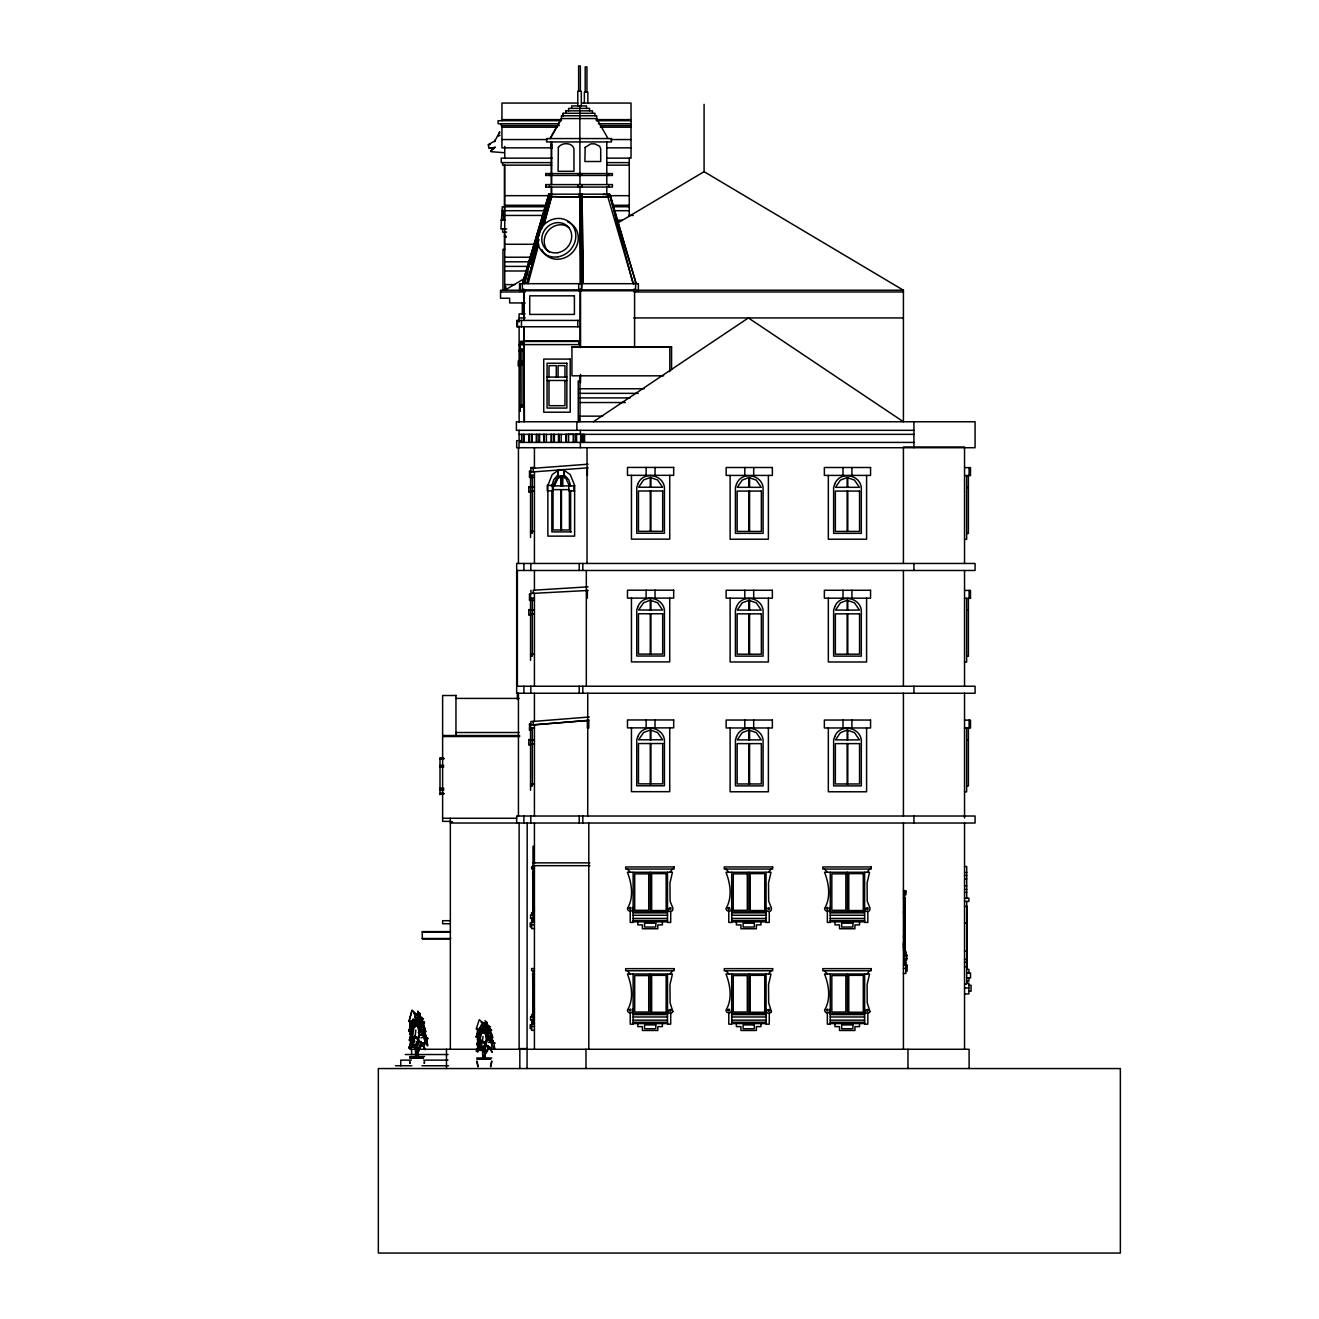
<?xml version="1.0" encoding="UTF-8"?>
<svg xmlns="http://www.w3.org/2000/svg" width="1319" height="1319" viewBox="0 0 1319 1319"><rect width="100%" height="100%" fill="white"/><g stroke="black" fill="none" stroke-linecap="round" stroke-linejoin="round"><path stroke-width="1.5" d="M499.555 131.636L499.538 133.549M520.148 361.06L520.115 356.46M551.391 148.833L551.474 143.755L551.556 148.833M670.728 911.495L670.695 922.443L667.513 922.443L667.513 872.271M670.728 1013.223L670.695 1024.171L667.513 1024.171L667.513 973.999M769.29 911.495L769.257 922.443L766.075 922.443L766.075 872.271M769.29 1013.223L769.257 1024.171L766.075 1024.171L766.075 973.999M867.853 911.495L867.82 922.443L864.637 922.443L864.637 872.271M867.853 1013.223L867.82 1024.171L864.637 1024.171L864.637 973.999M520.164 358.587L520.131 352.865M520.164 357.812L520.214 345.413L519.158 345.413M520.181 355.949L520.247 351.283L520.313 355.949M520.181 352.486L520.214 350.079M480.66 1035.217L480.479 1031.376M415.897 1048.539C417.909 1048.77 414.298 1047.946 416.013 1044.681M482.721 1048.589C484.716 1052.1 483.249 1052.43 483.216 1048.143M420.052 1033.09L420.662 1023.725M415.534 1055.299L415.238 1044.846L416.969 1046.692L416.969 1057.146M424.57 1034.376L424.471 1035.745L425.707 1035.217M424.57 1033.898L424.471 1035.25L425.707 1034.723M633.071 908.362L633.136 911.874L667.348 911.874L667.661 909.813A2.869 2.869 0 0 0 672.608 910.357L672.904 908.131L670.101 901.174L669.97 882.955L672.443 872.271L627.415 872.271C631.85 883.516 633.928 897.678 627.465 908.362A2.803 2.803 0 0 0 629.542 911.083L630.268 911.182A2.803 2.803 0 0 0 633.071 908.362L633.153 907.225M633.136 1008.903L633.136 1013.602L667.348 1013.602L667.661 1011.525A2.869 2.869 0 0 0 672.608 1012.085L672.855 1011.624M731.633 908.362L731.699 911.874L765.91 911.874L766.224 909.813A2.869 2.869 0 0 0 771.17 910.357L771.467 908.131L768.664 901.174L768.532 882.955L771.005 872.271L725.978 872.271C730.413 883.516 732.49 897.678 726.027 908.362A2.803 2.803 0 0 0 728.104 911.083L728.83 911.182A2.803 2.803 0 0 0 731.633 908.362L731.715 907.225M731.699 1008.903L731.699 1013.602L765.91 1013.602L766.224 1011.525A2.869 2.869 0 0 0 771.17 1012.085L771.417 1011.624M830.195 908.362L830.261 911.874L864.473 911.874L864.786 909.813A2.869 2.869 0 0 0 869.732 910.357L870.029 908.131L867.226 901.174L867.094 882.955L869.567 872.271L824.54 872.271C828.975 883.516 831.052 897.678 824.589 908.362A2.803 2.803 0 0 0 826.667 911.083L827.392 911.182A2.803 2.803 0 0 0 830.195 908.362L830.278 907.225M830.261 1008.903L830.261 1013.602L864.473 1013.602L864.786 1011.525A2.869 2.869 0 0 0 869.732 1012.085L869.979 1011.624M487.272 1038.251L487.865 1030.799M482.738 1056.931L482.441 1048.275L484.568 1049.759L484.172 1058.448M491.575 1061.267L490.52 1066.609M491.905 1061.284L490.833 1066.692M491.773 1039.619L491.674 1040.74L492.91 1040.312M414.397 1039.471L414.76 1035.514M422.822 1034.624L423.185 1030.667L418.238 1032.381M481.6 1043.84L481.963 1040.559M490.025 1039.817L490.388 1036.536L487.09 1037.492M424.124 1063.163L424.273 1061.844M424.454 1063.213L424.603 1061.877M415.864 1030.073L415.007 1037.394L424.52 1045.077L425.592 1035.943L419.244 1030.815M411.281 1035.201L412.138 1027.963M424.52 1044.434L424.949 1040.839M483.018 1036.437L482.21 1042.109L491.723 1048.473L492.795 1040.905L486.447 1036.668M506.71 228.929L500.89 228.929L502.292 206.753L545.571 206.753M409.681 1027.996L410.836 1020.791M409.681 1027.616L410.671 1021.549M410.044 1034.788L412.385 1020.246L415.271 1019.636L412.946 1034.178M410.044 1034.294L411.215 1027.138M484.963 1048.984L484.32 1051.21M417.744 1042.472L416.656 1047.105L417.694 1047.022L416.656 1047.105M672.871 1011.541L670.101 1002.902L669.97 984.683L672.443 973.999L627.415 973.999C631.85 985.227 633.928 999.39 627.465 1010.09A2.803 2.803 0 0 0 629.542 1012.794L630.268 1012.893A2.803 2.803 0 0 0 633.071 1010.09M771.434 1011.541L768.664 1002.902L768.532 984.683L771.005 973.999L725.978 973.999C730.413 985.227 732.49 999.39 726.027 1010.09A2.803 2.803 0 0 0 728.104 1012.794L728.83 1012.893A2.803 2.803 0 0 0 731.633 1010.09M869.996 1011.541L867.226 1002.902L867.094 984.683L869.567 973.999L824.54 973.999C828.975 985.227 831.052 999.39 824.589 1010.09A2.803 2.803 0 0 0 826.667 1012.794L827.392 1012.893A2.803 2.803 0 0 0 830.195 1010.09M418.898 1039.125L417.266 1047.715M418.304 1022.868L417.975 1024.533L419.211 1023.89M417.414 1045.209L418.008 1042.026M476.901 1034.343L478.039 1028.375M418.139 1044.697L418.585 1042.373M479.193 1029.925L477.247 1039.949L480.149 1039.454L482.49 1027.419L479.588 1027.913M483.133 1056.981L483.958 1054.903M486.101 1043.543L484.469 1050.649L486.629 1040.378L484.617 1048.589M485.507 1030.09L485.194 1031.474L486.414 1030.947M551.969 485.359L553.766 479.72L557.921 474.824M485.343 1048.16L485.788 1046.231M422.162 1017.823L421.767 1019.472L423.399 1018.845M410.967 1041.087L412.6 1034.294M422.162 1017.609L421.767 1019.241L423.399 1018.614M667.513 907.488L667.348 911.874M667.513 1009.216L667.348 1013.602M766.075 907.488L765.91 911.874M766.075 1009.216L765.91 1013.602M864.637 907.488L864.473 911.874M864.637 1009.216L864.473 1013.602M530.485 263.784L548.918 194.173L547.682 196.152L550.666 196.383L547.682 196.152L550.666 196.383L542.093 227.956M538.746 244.312L528.111 283.684L527.221 282.893L538.564 239.514M541.153 229.654L550.435 194.173L582.058 194.173L583.08 282.893L582.157 283.684M541.07 223.999L542.637 218.031M543.692 214.057L545.258 208.089M546.297 204.115L548.918 194.173L522.654 282.893L548.918 194.173M413.111 1042.719L414.677 1036.816M412.286 1035.366L410.291 1042.785L419.97 1049.034L421.47 1043.461L420.349 1046.775M418.947 1029.018L421.437 1019.719L412.023 1010.354L409.022 1021.219M551.326 187.067L551.326 194.651L550.435 194.173L523.808 282.893L527.221 282.893L538.91 239.728M544.055 224.626L551.49 197.059L550.435 194.173L544.961 214.783M554.425 485.887L557.805 478.632L561.482 476.175M419.97 1048.341L421.47 1042.851L420.349 1046.115M499.555 132.263L494.46 141.644L495.35 139.666M527.221 282.893L538.251 243.883M543.774 224.362L551.49 197.059M489.365 1025.918L488.986 1027.287L490.602 1026.759M415.304 1026.66L415.403 1019.01L415.501 1024.929M541.103 229.358L543.923 219.663M545.044 215.788L547.863 206.094M548.984 202.203L550.666 196.383L523.808 282.893L524.698 283.684M412.352 1037.525L409.566 1047.121L416.046 1047.517M478.17 1045.176L479.704 1039.9M525.292 281.705L528.177 271.862M530.502 263.998L543.807 218.707M410.687 1042.669L409.566 1046.445L416.046 1046.841L414.479 1046M420.58 1027.517L420.497 1029.348M409.83 1040.625L412.056 1033.552M420.233 1044.813L421.272 1041.532M581.498 225.252L581.168 197.059L607.927 197.059L608.85 196.564L607.713 194.173L580.838 194.173L579.931 197.059L580.096 283.684L583.08 282.893L582.058 194.173M482.177 1040.658L480.314 1046.528L483.529 1046.791M412.056 1033.09L409.83 1040.064L412.188 1035.234M419.03 1047.814L416.639 1053.518L417.562 1054.293L419.772 1048.407M411.825 1032.81L409.319 1040.493L413.21 1040.097L414.463 1036.256M479.506 1040.427L477.494 1046.577L487.173 1051.754L488.673 1047.138L487.552 1049.875M486.249 1034.871L488.64 1027.485L479.226 1019.735L476.225 1028.968L480.94 1032.843M409.319 1039.916L411.198 1034.244M416.227 1047.22L411.808 1045.406L416.227 1047.22L414.628 1045.571L411.808 1045.406L414.644 1046.016M413.193 1018.779L408.791 1031.524L409.517 1029.496M482.507 1033.222L482.606 1026.907L482.721 1032.414M410.77 1025.506L408.791 1031.095L409.517 1029.1M479.555 1042.224L476.769 1050.155L483.249 1050.485M487.783 1033.931L487.7 1035.448M420.101 1046.379L421.289 1043.164M419.195 1048.094L416.919 1053.963M417.282 1053.865L419.491 1047.978M420.101 1045.72L421.289 1042.554M477.033 1044.78L479.621 1037.954M486.233 1050.732L484.122 1055.827L486.975 1051.227M479.028 1038.317L476.522 1044.664L480.413 1044.351L482.276 1039.57M410.786 1029.776L412.286 1026.182M414.941 1036.981L412.039 1043.939L415.518 1045.604L419.854 1035.168M481.847 1049.248L479.011 1048.737L483.43 1050.237L479.011 1048.737L483.545 1049.479L481.682 1049.232M478.187 1032.068L475.994 1037.245L481.122 1025.044M487.305 1049.545L488.492 1046.89M416.936 1016.784L416.194 1018.449L417.233 1017.806M486.414 1050.963L484.122 1055.827M484.485 1055.728L486.711 1050.864M550.369 196.646L579.931 197.059L581.019 282.893L580.838 194.173M481.699 1031.722L483.941 1027.171L480.99 1030.09L477.989 1036.157L480.94 1033.222M481.847 1042.356L479.242 1047.533L482.721 1048.902L487.057 1040.279M410.671 1044.73L408.89 1048.11L410.456 1049.462L414.924 1040.988M410.819 1031.161L412.435 1028.128M415.881 1020.56L417.562 1017.411L421.14 1028.672M410.671 1044.087L408.89 1047.434L410.456 1048.77M635.923 282.893L609.493 194.173L607.927 197.059L633.219 283.684L635.923 282.893L610.615 196.564L609.493 194.173L606.789 194.651L606.789 187.067M481.814 1027.715L484.139 1025.061M550.32 138.561L561.548 118.562L561.383 115.759L596.699 115.759L596.699 118.562L608.01 138.561M550.007 138.561L561.383 118.562L596.699 118.562M421.849 1033.535L421.074 1034.887L422.608 1034.36M478.781 1046.775L476.093 1050.979L477.676 1052.1L482.127 1045.077M482.738 1028.705L484.765 1025.572L488.343 1034.887M486.216 1041.087L489.052 1038.91M416.293 1053.139L416.969 1052.216M483.859 1050.155L484.469 1050.649M669.97 872.271L672.443 869.056M669.97 973.999L672.443 970.768M768.532 872.271L771.005 869.056M768.532 973.999L771.005 970.768M867.094 872.271L869.567 869.056M867.094 973.999L869.567 970.768M495.136 147.2L490.701 150.844L491.047 151.701L504.006 152.691M483.397 1026.429L484.452 1025.902M410.308 1037.459L412.319 1035.036M416.82 1048.193L416.144 1048.704L415.518 1045.225M416.738 1019.34L413.787 1022.868L410.786 1030.188L413.737 1026.66M410.308 1036.932L412.319 1034.558M477.511 1042.158L480.198 1039.487M495.35 140.655L488.129 144.76L489.234 148.338L495.169 147.349L490.701 150.844M415.93 1055.365L417.15 1055.546M593.352 421.767L748.384 317.928L903.416 421.767L903.416 290.229L704.082 171.668L704.082 104.333M483.348 1051.474L483.1 1051.325M524.154 278.688L504.748 290.229L504.748 165.139M617.638 223.076L704.082 171.668M650.267 477.462L657.604 479.984L662.567 487.239L638.61 487.239L643.573 479.984L650.267 477.462L650.267 487.239M748.928 477.56L756.265 480.083L761.228 487.321L737.272 487.321L742.234 480.083L748.928 477.56L748.928 487.321M847.144 477.56L854.481 480.083L859.444 487.321L835.488 487.321L840.45 480.083L847.144 477.56L847.144 487.321M650.267 600.227L657.604 602.75L662.567 610.005L638.61 610.005L643.573 602.75L650.267 600.227L650.267 610.005M748.928 600.326L756.265 602.832L761.228 610.087L737.272 610.087L742.234 602.832L748.928 600.326L748.928 610.087M847.144 600.326L854.481 602.832L859.444 610.087L835.488 610.087L840.45 602.832L847.144 600.326L847.144 610.087M650.267 730.017L657.604 732.523L662.567 739.778L638.61 739.778L643.573 732.523L650.267 730.017L650.267 739.778M748.928 730.099L756.265 732.622L761.228 739.877L737.272 739.877L742.234 732.622L748.928 730.099L748.928 739.877M847.144 730.099L854.481 732.622L859.444 739.877L835.488 739.877L840.45 732.622L847.144 730.099L847.144 739.877M558.382 470.191L552.249 474.543L547.863 485.359L547.863 536.124L574.622 536.124L574.622 485.359L570.237 474.543L563.955 470.24M603.36 194.651L604.283 194.173M552.529 194.651L551.639 194.173L550.6 196.564L579.931 197.059L580.888 194.173M498.467 136.055L499.95 135.296M605.718 194.651L606.724 194.173M414.727 1026.907L416.524 1026.1M416.392 1014.69L419.706 1013.289L420.777 1018.73M414.727 1015.201L419.706 1013.14L420.777 1018.499M481.93 1033.436L483.727 1032.777M417.958 1027.386L421.19 1026.198M481.93 1023.907L486.909 1022.159L487.865 1026.166M486.546 1032.052L490.437 1030.881M489.811 1039.603L488.277 1040.048M420.926 1037.872L424.916 1036.866M414.611 1022.077L419.92 1020.857M488.129 1042.505L492.119 1041.68L489.052 1040.015M481.814 1029.43L487.123 1028.441L483.743 1024.352M415.485 1036.816L416.623 1036.602M416.177 1043.181L420.876 1042.373M489.234 148.338L490.981 148.256M482.688 1041.631L483.826 1041.466M483.381 1046.89L488.079 1046.231M588.076 720.372L533.222 724.972L533.222 721.46L589.28 716.992M534.426 693.25L534.426 721.46L530.914 721.46L530.914 724.972L587.252 720.553M588.076 464.206L533.222 468.311L533.222 471.905L588.076 467.8M416.54 1049.133L417.529 1049.314M588.076 586.84L533.222 590.252L533.222 593.369L588.076 590.467M483.743 1051.837L484.732 1051.985L484.304 1049.429M577.755 103.063L501.945 103.063L501.945 120.705M581.844 103.063L631.026 103.063L631.026 158.132L606.806 158.132M565.752 110.845L565.752 113.302L565.67 110.845L592.462 110.845L592.462 113.302M501.945 119.617L561.35 119.617M596.188 119.617L631.026 119.617M561.482 120.705L498.087 120.705L498.087 123.755L559.437 123.755M596.188 120.705L631.026 120.705M598.298 123.755L631.026 123.755M559.305 125.602L501.236 125.602L501.236 123.755M600.293 125.602L631.026 125.602M501.945 127.201L557.261 127.201M600.293 127.201L631.026 127.201M501.945 139.55L547.022 139.55M610.532 139.55L631.026 139.55M551.589 147.843L501.945 147.843L501.945 125.602M606.575 147.843L631.026 147.843M552.034 158.132L501.236 158.132L501.236 162.616L551.655 162.616M606.806 162.616L629.262 162.616M551.688 165.139L502.638 165.139L502.638 162.616M606.806 165.139L629.262 165.139M504.748 195.674L549.66 195.674M608.85 195.674L629.262 195.674M608.85 196.564L581.168 197.059L581.811 225.664M504.748 205.269L545.571 205.269M612.939 205.269L629.262 205.269M612.873 206.753L629.262 206.753M502.292 210.694L544.862 210.694M614.852 210.694L629.262 210.694M504.748 215.442L543.197 215.442M628.784 215.442L633.186 215.442M500.89 220.207L504.996 220.207M616.055 220.207L622.222 220.207M506.71 232.128L502.638 232.128L502.638 228.929M504.402 236.348L506.15 236.348M504.748 237.338L506.15 237.338M504.748 244.279L535.102 244.279M504.748 249.357L502.984 249.357L502.984 290.229M504.748 257.221L531.046 257.221M504.748 261.805L529.133 261.805M504.748 266.389L529.034 266.389M504.748 270.989L527.006 270.989M504.748 284.607L514.905 284.607M581.547 288.943L581.877 283.684M525.209 290.229L500.544 290.229L500.544 298.226L509.662 298.226L509.662 302.941L525.242 302.941M634.142 290.229L903.416 290.229M500.544 291.977L525.209 291.977M634.142 291.977L903.416 291.977M525.176 313.889L519.125 313.889L519.125 322.034M519.125 317.928L525.275 317.928M633.747 317.928L903.416 317.928M580.113 320.418L516.768 320.418L516.768 326.782L580.113 326.782M580.541 340.764L524.22 340.764L524.22 326.518M580.113 341.456L520.263 341.456L520.263 344.605L580.113 344.605M519.158 344.869L520.28 344.869L520.115 411.314L520.378 405.147M571.951 346.979L671.569 346.979M520.247 349.156L524.072 349.156M519.158 350.079L520.28 350.013L520.329 358.587M520.197 350.673L522.044 350.673L521.994 349.156L521.912 407.076M519.158 351.283L524.105 351.283L524.022 361.06L518.351 361.06L518.351 366.039L520.378 366.039L520.378 360.549L518.581 360.549L518.581 366.039M520.164 364.819L524.187 364.819L524.022 405.147L520.164 405.147M663.688 375.816L571.951 375.816L571.951 346.864L671.569 346.864L671.569 369.633M547.072 377.053L566.857 377.053M547.072 380.482L566.857 380.482M580.014 380.894L578.266 380.894L578.266 421.767M580.014 388.759L644.15 388.759M580.014 393.342L638.149 393.342M580.014 397.926L630.119 397.909M580.014 402.559L625.354 402.526M520.148 407.076L522.093 407.076M580.014 416.144L602.635 416.144M524.434 420.827L523.775 326.782M913.935 430.324L516.388 430.324L516.388 421.767L975.071 421.767L975.071 447.718L516.669 447.718L516.669 440.694L520.791 440.694M567.731 434.347L573.254 434.264L573.254 442.327M575.133 434.347L580.657 434.248L580.657 442.31M519.01 434.347L913.935 434.347M913.935 442.409L519.01 442.409L519.01 447.718M534.426 467.487L530.914 467.487L530.914 471.905L534.426 471.905L534.426 563.46M964.535 467.618L970.504 467.618L970.504 475.549L964.535 475.549M530.914 468.311L534.426 468.311L534.426 447.718M529.513 471.575L530.551 471.608M563.955 474.889L568.72 479.72L570.649 485.887M530.551 475.335L534.426 475.335M529.513 476.258L530.551 476.192M530.551 476.851L532.315 476.851M534.426 477.478L529.513 477.478L529.513 471.048L530.551 471.048L530.551 537.492M551.243 485.887L552.447 485.887M574.622 485.887L553.106 485.887L556.486 478.632L561.02 476.11L561.02 485.887M530.551 486.727L528.804 486.727L528.804 492.218L530.551 492.218M528.804 487.239L534.426 487.239M966.646 487.453L968.393 487.453M553.024 489.629L569.379 489.629L569.462 529.974L553.024 529.974L553.024 485.359L547.27 485.359L547.27 490.849L553.024 490.849M574.622 490.849L568.786 490.849L568.786 485.887M530.551 490.998L534.426 490.998M530.551 531.343L534.426 531.343M571.242 531.903L551.853 531.903L551.853 490.849M530.551 533.272L532.315 533.272L532.315 475.335M966.646 533.47L968.393 533.47L968.393 475.549M964.535 539.339L966.646 539.339L966.646 475.549M516.669 570.484L975.071 570.484L975.071 563.46L516.669 563.46L516.669 693.25L975.071 693.25L975.071 686.226L516.669 686.226M964.535 590.417L970.504 590.417L970.504 598.331L964.535 598.331M529.513 594.523L530.551 594.506M530.551 598.265L534.426 598.265M530.551 599.782L532.315 599.782M534.426 600.392L529.513 600.392L529.513 593.979L530.551 593.979L530.551 660.423M530.551 609.658L528.804 609.658L528.804 615.149L530.551 615.149M528.804 610.169L534.426 610.169M966.646 610.235L968.393 610.235M530.551 613.929L534.426 613.929M530.551 654.257L534.426 654.257M530.551 656.186L532.315 656.186L532.315 598.265M966.646 656.252L968.393 656.252L968.393 598.331M964.535 662.138L966.646 662.138L966.646 598.331M455.962 695.509L442.623 695.509L442.623 821.358L450.488 821.358M455.962 698.41L519.059 698.41M964.535 720.125L970.504 720.125L970.504 728.039L964.535 728.039M529.513 724.378L530.551 724.395M530.551 728.137L534.426 728.137M529.513 728.995L530.551 729.061M530.551 729.654L532.315 729.654M530.551 730.264L529.513 730.264L529.513 723.851L530.551 723.851L530.551 790.295M455.962 732.507L519.059 732.507M442.623 735.524L519.637 735.524M442.623 736.53L519.702 736.53M530.551 739.53L528.804 739.53L528.804 745.021L530.551 745.021M528.804 740.041L534.426 740.041M966.646 739.943L968.393 739.943M530.551 743.801L534.426 743.801M440.002 758.211L443.728 758.211M440.002 758.441L443.728 758.441M440.002 758.573L443.728 758.672M440.002 758.804L443.728 759.002M440.002 765.399L443.728 765.399M440.002 767.015L443.728 767.015M530.551 784.129L534.426 784.129M966.646 785.959L968.393 785.959L968.393 728.039M530.551 786.058L532.315 786.058L532.315 728.137M440.002 788.251L443.728 788.251M440.002 789.092L443.728 789.092M440.002 790.295L443.728 790.295M964.535 791.845L966.646 791.845L966.646 728.039M440.002 793.824L443.728 793.956M440.002 794.005L443.728 794.005M442.623 818.275L516.669 818.275M450.34 821.786L452.45 821.786M450.34 823.023L975.071 823.023L975.071 816.016L516.669 816.016L516.669 823.023M534.426 846.353L533.008 846.353L533.008 866.88L534.426 866.88L531.606 866.748L531.606 868.858L534.426 868.858M533.008 862.857L589.84 862.857M533.008 865.676L589.84 865.676M964.535 866.517L966.712 866.517L966.712 898.321M534.426 872.073L532.662 872.073L533.008 911.676M965.623 872.486L966.712 872.486M965.623 875.437L966.712 875.437M965.623 879.031L966.712 879.031M532.662 882.774L534.426 882.774M965.623 885.791L966.712 885.791M965.623 889.385L966.712 889.385M903.416 890.622L905.889 890.622L905.889 894.678L903.416 894.678M903.416 891.891L905.889 891.891M965.623 892.353L966.712 892.353M903.416 897.662L904.949 897.662L904.949 951.213M964.535 898.321L968.888 898.124L968.888 901.388L964.535 901.388M903.416 898.931L904.949 898.931M532.662 900.976L534.426 900.976M532.662 906.631L534.426 906.631M964.535 906.384L967.256 906.384L966.712 967.767M532.662 907.291L534.426 907.456M532.662 911.297L534.426 911.297M903.416 911.775L904.949 911.775M533.008 912.699L531.606 912.699L531.606 915.056M633.136 912.88L667.513 912.88M731.699 912.88L766.075 912.88M830.261 912.88L864.637 912.88M903.416 913.028L904.949 913.028M533.008 915.056L530.551 915.056L530.551 918.238L533.008 918.238M633.136 915.254L667.513 915.254M731.699 915.254L766.075 915.254M830.261 915.254L864.637 915.254M633.136 918.436L667.513 918.436M731.699 918.436L766.075 918.436M830.261 918.436L864.637 918.436M533.008 920.332L531.606 920.332L531.606 918.238M633.136 920.53L667.513 920.53M731.699 920.53L766.075 920.53M830.261 920.53L864.637 920.53M450.34 920.695L442.623 920.695L442.623 923.729L450.34 923.729M534.426 921.651L531.606 921.651L531.606 928.576L534.426 928.576M633.136 921.833L667.513 921.833M731.699 921.833L766.075 921.833M830.261 921.833L864.637 921.833M534.426 922.261L533.008 922.261L533.008 868.858M531.606 922.987L530.205 922.987L530.205 926.845L531.606 926.845M964.535 922.937L967.256 922.937M531.606 924.718L534.426 924.718M450.438 931.61L422.278 931.61L422.278 938.93L450.438 938.93M422.278 932.022L450.438 932.022M903.416 935.814L904.949 935.814M903.416 937.084L904.949 937.084M422.278 938.501L450.702 938.501M903.416 942.854L904.949 942.854M903.416 943.266L904.949 943.266M903.416 944.124L904.949 944.14M903.416 944.536L904.949 944.355M903.416 945.311L904.949 945.311L903.416 945.624M903.416 946.58L904.949 946.58M903.416 947.223L904.949 947.223M903.416 947.372L904.949 947.372M903.416 948.641L904.949 948.493M903.416 950.274L904.949 950.274M904.653 951.213L905.889 951.263L905.889 955.665M964.535 951.18L967.256 951.18M904.653 952.532L905.889 952.532M905.889 954.395L906.812 954.395L906.812 959.853L904.653 959.853M904.653 955.665L906.812 955.665M906.812 958.583L905.889 958.583L905.889 962.623L904.653 962.623M964.535 959.441L967.256 959.441M964.535 962.326L967.256 962.326M904.653 963.084L905.889 963.084L905.889 973.488L903.416 973.488M904.653 964.354L905.889 964.354M905.889 964.849L907.109 964.849L907.109 971.213L905.889 971.213M903.416 965.162L904.653 965.162L904.653 893.408M905.889 966.118L907.109 966.118M964.535 966.662L967.256 966.662M903.416 968.41L905.889 968.41M534.426 968.525L531.606 968.525L531.606 970.619L534.426 970.619M966.712 969.333L968.888 969.333L968.888 973.01M966.712 973.01L970.52 973.01L970.52 977.923L966.712 977.923M534.426 973.851L532.662 973.851L533.008 1013.454M966.712 981.171L968.888 981.171L968.888 977.923M966.712 983.199L968.888 983.199L968.888 993.932L964.535 993.932M964.535 984.155L966.712 984.155L966.712 901.388M532.662 984.535L534.426 984.535M968.888 985.277L971.064 985.277L971.064 991.261L968.888 991.261M964.535 987.964L968.888 987.964M532.662 1002.753L534.426 1002.753M532.662 1008.392L534.426 1008.392M532.662 1009.216L534.426 1009.216M532.662 1011.508L534.426 1011.393M532.662 1013.074L534.426 1013.074M533.008 1014.459L531.606 1014.459L531.606 1016.834M633.136 1014.608L667.513 1014.608M731.699 1014.608L766.075 1014.608M830.261 1014.608L864.637 1014.608M533.008 1016.834L530.551 1016.834L530.551 1019.999L533.008 1019.999M633.136 1016.982L667.513 1016.982M731.699 1016.982L766.075 1016.982M830.261 1016.982L864.637 1016.982M633.136 1020.148L667.513 1020.148M731.699 1020.148L766.075 1020.148M830.261 1020.148L864.637 1020.148M533.008 1022.093L531.606 1022.093L531.606 1019.999M633.136 1022.241L667.513 1022.241M731.699 1022.241L766.075 1022.241M830.261 1022.241L864.637 1022.241M534.426 1023.412L531.606 1023.412L531.606 1030.337L534.426 1030.337M633.136 1023.56L667.513 1023.56M731.699 1023.56L766.075 1023.56M830.261 1023.56L864.637 1023.56M534.426 1024.022L533.008 1024.022L533.008 970.619M531.606 1024.748L530.205 1024.748L530.205 1028.606L531.606 1028.606M531.606 1026.479L534.426 1026.479M527.188 1048.589L519.125 1048.589L519.125 823.023M415.666 1049.264L411.61 1049.264L411.61 1054.524M419.706 1049.264L478.962 1049.264M487.123 1049.264L969.102 1049.264L969.102 1068.555M405.296 1054.524L448.081 1054.524M409.681 1056.568L424.586 1056.568M409.929 1057.756L423.383 1057.756M476.884 1057.97L491.789 1057.97M409.912 1058.102L423.399 1058.102M477.132 1058.959L490.586 1058.959M477.115 1059.239L490.602 1059.239M411.396 1060.13L400.729 1060.13L400.729 1065.752M423.597 1060.13L447.998 1060.13M395.469 1065.752L411.792 1065.752M421.981 1065.752L448.509 1065.752M480.693 1033.255L479.522 1030.221M413.276 1024.418L413.49 1026.693L412.319 1023.016M481.204 1022.538L487.288 1022.917M414.001 1013.586L420.085 1014.031M414.001 1013.734L420.085 1014.179M563.642 476.175L562.784 476.11L562.784 485.887M484.007 1045.835L487.882 1046.28M416.804 1041.895L420.679 1042.439M548.622 194.173L551.622 194.651L551.622 187.067M420.745 1026.99L424.19 1027.781L425.196 1035.728M481.88 1030.584L484.7 1031.26M492.168 1042.389L495.12 1043.197L488.096 1039.867M413.276 1023.049L417.496 1024.269M424.965 1037.196L427.917 1038.168M424.965 1037.723L427.917 1038.712L420.893 1034.673M417.117 1048.391L416.738 1048.341M422.707 1043.049L424.685 1043.857L418.502 1041.235M550.633 194.173L551.622 194.651M483.496 1026.215L491.707 1030.287L490.948 1029.282M421.223 1020.873L424.504 1022.802L423.745 1021.615M416.293 1018.186L424.504 1023.115L423.745 1021.895M482.127 1030.403L487.156 1034.508L480.594 1029.381M565.571 477.066L567.318 478.632M486.958 1033.09L493.982 1042.818L494.757 1049.166L491.064 1043.115M417.398 1015.515L412.023 1010.255L409.022 1021.5L413.061 1025.523M419.755 1026.495L426.762 1038.234L427.554 1045.934L423.861 1038.614M824.54 869.056L827.392 872.271M824.54 970.768L827.392 973.999M725.978 869.056L728.83 872.271M725.978 970.768L728.83 973.999M627.415 869.056L630.268 872.271M627.415 970.768L630.268 973.999M488.162 1046.165L492.251 1052.315L489.679 1047.154M421.783 1043.164L425.048 1049.017L422.476 1042.867M420.959 1042.29L425.048 1049.726L422.476 1043.477M487.535 1028.705L491.393 1035.91M484.634 1049.182L485.211 1050.303M423.993 1032.315L426.762 1037.707L427.554 1045.275L425.707 1041.68M423.877 1027.781L425.691 1031.474L422.393 1020.494L417.843 1011.261L421.14 1022.538L425.691 1031.903L422.393 1020.758L417.843 1011.393L419.491 1016.751M486.678 1038.729L482.144 1024.715L487.206 1038.135M420.332 1021.186L424.19 1029.892M417.876 1023.94L414.941 1016.372L419.475 1033.305M478.154 1066.609L477.099 1061.267M477.841 1066.692L476.769 1061.284M483.216 1049.561L483.71 1051.128M569.379 485.887L565.999 478.632L561.465 476.11L561.465 485.887M609.493 194.173L633.219 283.684M610.615 196.564L618.331 226.258M619.353 230.231L620.886 236.167M416.013 1046.412L416.491 1048.292M418.601 1025.836L419.772 1031.458M491.393 1034.162L492.399 1040.74M424.19 1027.402L425.196 1035.234M489.349 1035.25L489.745 1038.432M484.155 1049.33L484.452 1051.787M409.995 1061.844L410.143 1063.163M409.665 1061.877L409.813 1063.213M422.146 1029.1L422.542 1032.942M485.524 1058.926L484.963 1052.199M418.321 1057.723L417.76 1049.578M415.353 1047.171L415.469 1048.786M482.886 1031.689L482.606 1026.907L482.82 1032.464M520.28 345.397L520.346 349.733M415.683 1024.797L415.403 1019.01L415.584 1024.978M484.403 1049.166L484.452 1050.485M417.2 1045.918L417.249 1047.5M480.034 1029.381L480.1 1031.194M412.831 1021.994L412.896 1024.204M483.43 1048.242L483.512 1051.523M582.355 250.198L583.08 282.893M416.227 1044.813L416.309 1048.77M579.025 194.173L579.041 196.564M520.329 357.812L520.329 361.06M969.102 467.618L969.102 475.549M969.102 590.417L969.102 598.331M969.102 720.125L969.102 728.039M964.535 563.46L964.535 447.009L903.416 447.009L903.416 563.46M964.535 570.484L964.535 686.226M964.535 693.25L964.535 817.945M964.535 823.023L964.535 1049.264M913.935 421.767L913.935 447.718M913.935 563.46L913.935 570.484M913.935 686.226L913.935 693.25M913.935 816.016L913.935 823.023M907.967 1049.264L907.967 1068.555M903.416 570.484L903.416 686.226M903.416 693.25L903.416 816.016M903.416 823.023L903.416 1049.264M866.599 475.417L866.599 539.224L828.332 539.224L828.332 475.417M866.599 598.183L866.599 661.99L828.332 661.99L828.332 598.183M866.599 727.973L866.599 791.779L828.332 791.779L828.332 727.973M859.51 921.833L859.51 924.899L854.943 924.899L854.943 928.757L839.511 928.757L839.511 924.899L834.96 924.899L834.96 921.833M859.51 1023.56L859.51 1026.627L854.943 1026.627L854.943 1030.485L839.511 1030.485L839.511 1026.627L834.96 1026.627L834.96 1023.56M851.909 467.503L851.909 475.417M851.909 590.269L851.909 598.183M851.909 720.042L851.909 727.973M847.787 477.56L847.787 487.321M847.787 491.08L847.787 531.425M847.787 600.326L847.787 610.087M847.787 613.846L847.787 654.191M847.787 730.099L847.787 739.877M847.787 743.619L847.787 783.964M847.441 872.271L847.441 911.874M847.441 973.999L847.441 1013.602M847.144 491.08L847.144 531.425M847.144 613.846L847.144 654.191M847.144 743.619L847.144 783.964M843.006 467.503L843.006 475.417M843.006 590.269L843.006 598.183M843.006 720.042L843.006 727.973M830.261 872.271L830.261 922.443L827.343 922.443L827.343 911.165M830.261 973.999L830.261 1024.171L827.343 1024.171L827.343 1012.893M768.383 475.417L768.383 539.224L730.116 539.224L730.116 475.417M768.383 598.183L768.383 661.99L730.116 661.99L730.116 598.183M768.383 727.973L768.383 791.779L730.116 791.779L730.116 727.973M760.948 921.833L760.948 924.899L756.381 924.899L756.381 928.757L740.948 928.757L740.948 924.899L736.398 924.899L736.398 921.833M760.948 1023.56L760.948 1026.627L756.381 1026.627L756.381 1030.485L740.948 1030.485L740.948 1026.627L736.398 1026.627L736.398 1023.56M753.693 467.503L753.693 475.417M753.693 590.269L753.693 598.183M753.693 720.042L753.693 727.973M749.571 477.56L749.571 487.321M749.571 491.08L749.571 531.425M749.571 600.326L749.571 610.087M749.571 613.846L749.571 654.191M749.571 730.099L749.571 739.877M749.571 743.619L749.571 783.964M748.928 491.08L748.928 531.425M748.928 613.846L748.928 654.191M748.928 743.619L748.928 783.964M748.879 872.271L748.879 911.874M748.879 973.999L748.879 1013.602M744.806 467.503L744.806 475.417M744.806 590.269L744.806 598.183M744.806 720.042L744.806 727.973M731.699 872.271L731.699 922.443L728.78 922.443L728.78 911.165M731.699 973.999L731.699 1024.171L728.78 1024.171L728.78 1012.893M669.805 346.864L669.805 371.694M669.722 475.335L669.722 539.141L631.455 539.141L631.455 475.335M669.722 598.101L669.722 661.907L631.455 661.907L631.455 598.101M669.722 727.874L669.722 791.68L631.455 791.68L631.455 727.874M662.385 921.833L662.385 924.899L657.818 924.899L657.818 928.757L642.386 928.757L642.386 924.899L637.835 924.899L637.835 921.833M662.385 1023.56L662.385 1026.627L657.818 1026.627L657.818 1030.485L642.386 1030.485L642.386 1026.627L637.835 1026.627L637.835 1023.56M655.032 467.421L655.032 475.335M655.032 590.187L655.032 598.101M655.032 719.96L655.032 727.874M650.91 477.462L650.91 487.239M650.91 490.998L650.91 531.326M650.91 600.227L650.91 610.005M650.91 613.747L650.91 654.092M650.91 730.017L650.91 739.778M650.91 743.537L650.91 783.865M650.267 490.998L650.267 531.326M650.267 613.747L650.267 654.092M650.267 743.537L650.267 783.865M650.316 872.271L650.316 911.874M650.316 973.999L650.316 1013.602M646.129 467.421L646.129 475.335M646.129 590.187L646.129 598.101M646.129 719.96L646.129 727.874M635.593 283.684L635.593 290.774M634.587 347.573L634.587 289.867L524.22 289.867L524.22 320.402M634.142 288.943L634.142 290.774M633.136 872.271L633.136 922.443L630.218 922.443L630.218 911.165M633.136 973.999L633.136 1024.171L630.218 1024.171L630.218 1012.893M629.262 158.132L629.262 216.398M608.718 184.594L608.718 187.067M606.789 141.941L606.789 184.594M594.984 115.759L594.984 113.302L563.131 113.302L563.131 115.759M589.544 110.845L589.544 108.389L568.604 108.389L568.654 110.845M588.785 823.023L588.785 1049.264M587.862 103.195L587.862 92.132L584.366 92.132L584.366 103.195M587.73 693.25L587.73 816.016M587.384 467.487L587.384 475.417M587.384 590.252L587.384 598.183M586.955 92.132L586.955 66.89L585.191 66.89L585.191 92.132M587.037 447.718L587.037 563.46M586.543 108.389L586.543 105.932L571.638 105.932L571.638 108.389M586.328 570.484L586.328 686.226M585.982 1049.264L585.982 1068.555M584.581 434.347L584.581 442.409M583.427 434.347L583.427 442.409M582.817 434.347L582.817 442.409M582.817 563.46L582.817 570.484M582.817 686.226L582.817 693.25M582.817 816.016L582.817 823.023M581.877 173.58L581.877 175.443M581.877 184.594L581.877 187.067M581.547 283.684L581.547 290.774M581.3 105.932L581.3 91.209L577.788 91.209L577.788 105.932M581.25 434.347L581.25 442.31M580.541 289.867L580.541 347.672M580.541 374.431L580.541 382.658M580.376 91.209L580.376 65.95L578.629 65.95L578.629 91.209M580.36 430.324L580.36 434.347M580.36 442.409L580.36 447.718M580.113 288.943L580.014 346.979M580.014 375.816L580.014 421.767M579.816 105.932L579.964 184.594M579.964 186.606L579.964 194.651M579.321 418.074L579.321 420.876M579.222 563.46L579.222 570.484M579.222 686.226L579.222 693.25M579.222 816.016L579.222 823.023M578.942 341.456L578.942 344.605M578.711 283.684L578.711 290.774M578.068 173.58L578.068 175.443M578.068 184.594L578.068 187.067M577.788 320.418L577.788 326.782M576.865 421.767L576.865 430.324M576.568 434.347L576.568 442.31M575.974 434.248L575.974 442.31M574.012 485.887L574.012 490.849M573.864 434.347L573.864 442.327M570.649 490.849L570.649 531.903M568.571 434.264L568.571 442.327M566.461 434.347L566.461 442.343M565.867 434.281L565.867 442.343M564.944 377.053L564.944 365.627L558.085 365.627L558.085 377.053M564.944 380.482L564.944 405.691L549.001 405.691L549.001 380.482M563.955 469.679L563.955 476.11M563.246 113.302L563.246 115.759M561.465 489.629L561.465 529.974M561.185 434.281L561.185 442.343M561.02 489.629L561.02 529.974M559.075 434.347L559.075 442.36M558.465 434.281L558.465 442.36M558.283 469.679L558.283 476.11M556.288 377.053L556.288 365.627L549.001 365.627L549.001 377.053M554.392 434.347L554.392 442.36M553.782 434.281L553.782 442.36M552.43 485.359L552.43 490.849M551.622 141.941L551.622 184.594M551.672 434.347L551.672 442.376M551.326 141.941L551.326 184.594M551.078 434.297L551.078 442.376M549.561 173.58L549.561 175.443M549.462 173.58L549.462 175.443M549.462 184.594L549.462 187.067M546.396 434.297L546.396 442.376M546 173.58L546 175.443M546 184.594L546 187.067M544.285 434.347L544.285 442.376M543.692 434.347L543.692 442.376M539.603 434.347L539.603 442.376M538.993 434.347L538.993 442.376M536.899 434.347L536.899 442.393M536.289 434.347L536.289 442.393M534.426 570.484L534.426 590.252M534.426 686.226L534.426 593.369L530.914 593.369L530.914 590.252M534.426 724.972L534.426 816.016M534.426 823.023L534.426 863.929M534.426 865.676L534.426 1049.264M532.2 434.347L532.2 442.393M531.606 434.347L531.606 442.393M530.815 563.46L530.815 570.484M530.815 686.226L530.815 693.25M530.815 816.016L530.815 823.023M529.496 434.347L529.496 442.409M528.903 434.347L528.903 442.409M527.188 822.743L527.056 1068.555M524.22 343.55L524.22 421.767M524.22 434.347L524.22 442.409M523.775 288.943L523.775 320.418M523.89 563.46L523.89 570.484M523.89 686.226L523.89 693.25M523.89 816.016L523.89 823.023M523.148 341.456L523.148 344.605M523.379 434.347L523.379 442.409M522.621 341.456L522.621 344.605M522.39 283.684L522.39 290.774M522.291 302.941L522.291 313.889M522.093 361.06L522.093 365.066M521.45 320.418L521.45 326.782M521.615 434.347L521.615 442.409M520.939 341.456L520.939 344.605M520.23 283.684L520.23 290.774M519.834 1048.589L519.834 1068.555M519.125 326.123L519.125 361.587M519.125 365.643L519.125 422.443M519.043 430.324L519.125 440.694M518.433 447.718L518.433 563.46M518.433 693.25L518.433 816.016M517.427 320.418L517.427 326.782M517.378 570.484L517.378 686.226M517.378 693.25L517.378 699.416M505.804 286.536L505.804 289.339M504.748 146.376L504.748 158.132M504.402 165.139L504.402 220.207M504.402 232.128L504.402 250.346M503.693 210.694L503.693 220.207M503.347 210.694L503.347 220.207M455.962 695.245L455.962 735.524M450.34 818.275L450.34 1049.264M446.481 1049.264L446.481 1068.555M440.002 758.112L440.002 794.665M549.396 252.275A15.779 14.295 -48.5 0 1 547.88 231.155A15.779 14.295 -48.5 0 1 568.984 227.544M567.533 221.773A20.148 18.252 -48.5 0 1 572.479 252.424A20.148 18.252 -48.5 0 1 541.746 249.489M412.798 1022.835L411.281 1035.695L418.535 1037.74L420.052 1024.879L412.798 1022.835M629.262 908.099C630.548 912.121 632.378 905.263 629.262 908.099M629.262 1009.81C630.548 1013.833 632.378 1006.974 629.262 1009.81M669.277 908.395C670.563 912.402 672.41 905.559 669.277 908.395M669.277 1010.107C670.563 1014.13 672.41 1007.271 669.277 1010.107M727.824 908.099C729.11 912.121 730.94 905.263 727.824 908.099M727.824 1009.81C729.11 1013.833 730.94 1006.974 727.824 1009.81M767.839 908.395C769.125 912.402 770.972 905.559 767.839 908.395M767.839 1010.107C769.125 1014.13 770.972 1007.271 767.839 1010.107M826.386 908.099C827.673 912.121 829.503 905.263 826.386 908.099M826.386 1009.81C827.673 1013.833 829.503 1006.974 826.386 1009.81M866.402 908.395C867.688 912.402 869.534 905.559 866.402 908.395M866.402 1010.107C867.688 1014.13 869.534 1007.271 866.402 1010.107M480.001 1030.073L478.484 1040.707L485.738 1042.406L487.255 1031.771L480.001 1030.073M558.349 147.514L558.085 171.289L573.963 171.289L573.963 148.833C572.446 142.304 561.465 142.122 558.349 147.514M585.158 147.464L584.894 161.512L600.706 161.512L600.706 148.783L599.634 146.244L594.836 143.87L590.747 143.87L585.158 147.464M637.852 483.991L636.747 487.239L636.747 533.255L664.43 533.255L664.43 487.239C662.55 473.9 642.666 471.097 637.852 483.991M637.852 606.756L636.747 610.005L636.747 656.021L664.43 656.021L664.43 610.005C662.55 596.666 642.666 593.863 637.852 606.756M637.852 736.53L636.747 739.778L636.747 785.794L664.43 785.794L664.43 739.778C662.55 726.439 642.666 723.653 637.852 736.53M736.513 484.073L735.408 487.321L735.408 533.354L763.091 533.354L763.091 487.321C761.211 473.999 741.327 471.196 736.513 484.073M736.513 606.839L735.408 610.087L735.408 656.12L763.091 656.12L763.091 610.087C761.211 596.765 741.327 593.962 736.513 606.839M736.513 736.612L735.408 739.877L735.408 785.893L763.091 785.893L763.091 739.877C761.211 726.538 741.327 723.735 736.513 736.612M834.729 484.073L833.624 487.321L833.624 533.354L861.307 533.354L861.307 487.321C859.427 473.999 839.543 471.196 834.729 484.073M834.729 606.839L833.624 610.087L833.624 656.12L861.307 656.12L861.307 610.087C859.427 596.765 839.543 593.962 834.729 606.839M834.729 736.612L833.624 739.877L833.624 785.893L861.307 785.893L861.307 739.877C859.427 726.538 839.543 723.735 834.729 736.612M607.713 194.173L606.789 194.651L607.812 194.173M488.871 144.612L489.86 144.48L488.871 144.612M611.455 138.561L546.627 138.561L546.627 141.941L611.455 141.941L611.455 138.561M612.412 173.58L545.703 173.58L545.703 175.443L612.412 175.443L612.412 173.58M612.412 184.594L545.703 184.594L545.703 187.067L612.412 187.067L612.412 184.594M638.363 283.684L519.571 283.684L519.571 290.774L638.363 290.774L638.363 283.684M574.408 295.819L529.727 295.819L529.727 314.417L574.408 314.417L574.408 295.819M570.204 359.098L543.725 359.098L543.725 412.22L570.204 412.22L570.204 359.098M566.857 363.253L547.072 363.253L547.072 408.066L566.857 408.066L566.857 363.253M673.679 467.421L627.481 467.421L627.481 475.335L673.679 475.335L673.679 467.421M772.357 467.503L726.142 467.503L726.142 475.417L772.357 475.417L772.357 467.503M870.556 467.503L824.359 467.503L824.359 475.417L870.556 475.417L870.556 467.503M564.318 469.679L557.921 469.679L557.921 476.11L564.318 476.11L564.318 469.679M662.682 490.998L638.478 490.998L638.478 531.326L662.682 531.326L662.682 490.998M761.36 491.08L737.156 491.08L737.156 531.425L761.36 531.425L761.36 491.08M859.559 491.08L835.356 491.08L835.356 531.425L859.559 531.425L859.559 491.08M673.679 590.187L627.481 590.187L627.481 598.101L673.679 598.101L673.679 590.187M772.357 590.269L726.142 590.269L726.142 598.183L772.357 598.183L772.357 590.269M870.556 590.269L824.359 590.269L824.359 598.183L870.556 598.183L870.556 590.269M530.551 599.123L529.513 599.123L530.551 599.189M662.682 613.747L638.478 613.747L638.478 654.092L662.682 654.092L662.682 613.747M761.36 613.846L737.156 613.846L737.156 654.191L761.36 654.191L761.36 613.846M859.559 613.846L835.356 613.846L835.356 654.191L859.559 654.191L859.559 613.846M588.785 720.042L587.384 720.042L587.384 727.956L588.785 727.956L588.785 720.042M673.679 719.96L627.481 719.96L627.481 727.874L673.679 727.874L673.679 719.96M772.357 720.042L726.142 720.042L726.142 727.973L772.357 727.973L772.357 720.042M870.556 720.042L824.359 720.042L824.359 727.973L870.556 727.973L870.556 720.042M662.682 743.537L638.478 743.537L638.478 783.865L662.682 783.865L662.682 743.537M761.36 743.619L737.156 743.619L737.156 783.964L761.36 783.964L761.36 743.619M859.559 743.619L835.356 743.619L835.356 783.964L859.559 783.964L859.559 743.619M443.728 793.395L440.002 793.395L443.728 793.494M674.091 866.946L625.684 866.946L625.684 869.056L674.091 869.056L674.091 866.946M772.654 866.946L724.246 866.946L724.246 869.056L772.654 869.056L772.654 866.946M871.216 866.946L822.809 866.946L822.809 869.056L871.216 869.056L871.216 866.946M666.161 873.623L651.652 873.623L651.652 910.539L666.161 910.539L666.161 873.623M764.723 873.623L750.214 873.623L750.214 910.539L764.723 910.539L764.723 873.623M863.285 873.623L848.776 873.623L848.776 910.539L863.285 910.539L863.285 873.623M648.734 873.854L634.703 873.854L634.703 910.308L648.734 910.308L648.734 873.854M747.296 873.854L733.265 873.854L733.265 910.308L747.296 910.308L747.296 873.854M845.858 873.854L831.827 873.854L831.827 910.308L845.858 910.308L845.858 873.854M534.426 909.632L532.662 909.632L534.426 909.747M655.774 923.185L644.562 923.185L644.562 927.043L655.774 927.043L655.774 923.185M754.336 923.185L743.125 923.185L743.125 927.043L754.336 927.043L754.336 923.185M852.898 923.185L841.687 923.185L841.687 927.043L852.898 927.043L852.898 923.185M674.091 968.657L625.684 968.657L625.684 970.768L674.091 970.768L674.091 968.657M772.654 968.657L724.246 968.657L724.246 970.768L772.654 970.768L772.654 968.657M871.216 968.657L822.809 968.657L822.809 970.768L871.216 970.768L871.216 968.657M666.161 975.335L651.652 975.335L651.652 1012.25L666.161 1012.25L666.161 975.335M764.723 975.335L750.214 975.335L750.214 1012.25L764.723 1012.25L764.723 975.335M863.285 975.335L848.776 975.335L848.776 1012.25L863.285 1012.25L863.285 975.335M648.734 975.565L634.703 975.565L634.703 1012.019L648.734 1012.019L648.734 975.565M747.296 975.565L733.265 975.565L733.265 1012.019L747.296 1012.019L747.296 975.565M845.858 975.565L831.827 975.565L831.827 1012.019L845.858 1012.019L845.858 975.565M655.774 1024.896L644.562 1024.896L644.562 1028.754L655.774 1028.754L655.774 1024.896M754.336 1024.896L743.125 1024.896L743.125 1028.754L754.336 1028.754L754.336 1024.896M852.898 1024.896L841.687 1024.896L841.687 1028.754L852.898 1028.754L852.898 1024.896M1120.359 1068.555L378.339 1068.555L378.339 1253.05L1120.359 1253.05L1120.359 1068.555M419.557 1026.973L413.391 1022.011L419.953 1028.21L419.557 1026.973M489.596 1028.342L485.046 1020.593L488.343 1029.826L492.894 1037.575L489.596 1028.342M608.9 175.443L608.9 173.58L608.718 175.443M558.102 256.809A20.148 18.252 -48.5 0 0 572.561 225.401A20.148 18.252 -48.5 0 0 539.553 231.056A20.148 18.252 -48.5 0 0 558.102 256.809M557.805 252.687A15.779 14.295 -48.5 0 0 569.132 228.072A15.779 14.295 -48.5 0 0 543.28 232.507A15.779 14.295 -48.5 0 0 557.805 252.687"/></g></svg>
